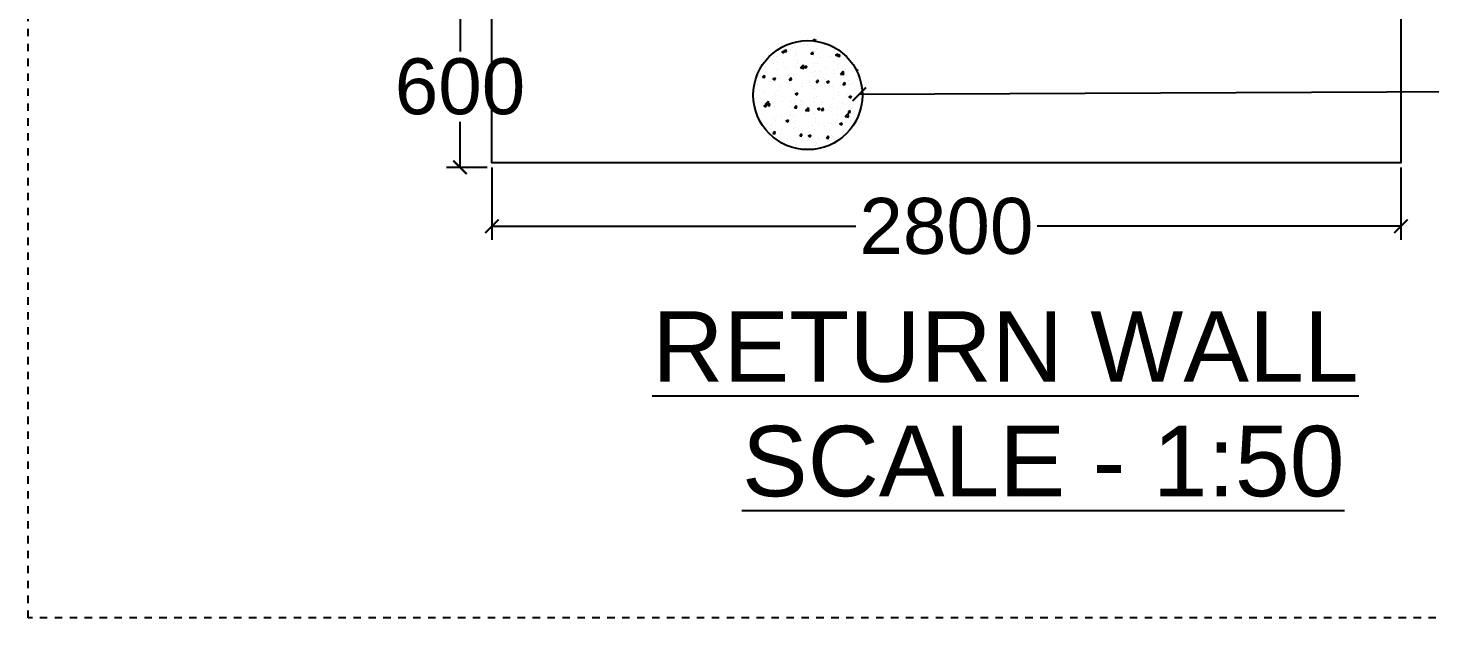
# Model space of a CAD drawing. Header units: inches. Extents: x 334 to 11487, y 360 to 10656.
# Drawn here: x 479.72 to 498.5, y 359.84 to 367.75 of the extents above; entities that cross this region are included whole.
import ezdxf

# ---------------------------------------------------------------- set-up
doc = ezdxf.new("R2010")
doc.units = ezdxf.units.IN
doc.header["$MEASUREMENT"] = 0
doc.linetypes.add('DASHDOT', pattern=[1, 0.5, -0.25, 0, -0.25])
doc.layers.add('DIMENSION', color=255, linetype='Continuous')
doc.layers.add('DRAWING', color=2, linetype='Continuous')
doc.styles.get("Standard").update_dxf_attribs({"font": 'arial.ttf'})
doc.dimstyles.new('dig', dxfattribs={"dimtxt": 0.1875, "dimasz": 0.18, "dimexe": 0.18, "dimexo": 0.0625, "dimgap": 0.09, "dimtad": 0, "dimtih": 1, "dimtoh": 1, "dimdec": 4, "dimzin": 0, "dimdsep": 46, "dimtxsty": 'Standard', "dimblk": 'ARCHTICK', "dimcen": 0.09, "dimadec": 0, "dimazin": 0, "dimtfac": 1, "dimtdec": 4, "dimtofl": 0, "dimtmove": 0, "dimatfit": 3, "dimldrblk": 'ARCHTICK', "dimfxl": 1, "dimtolj": 1, "dimtzin": 0, "dimarcsym": 0})

# ---------------------------------------------------------------- blocks, each defined once
blk = doc.blocks.new('_ArchTick')
at = {"color": 0, "linetype": 'ByBlock', "const_width": 0.15}
blk.add_lwpolyline([(-0.5, -0.5), (0.5, 0.5)], dxfattribs=at)
blk = doc.blocks.new('*D13')
at = {"layer": 'Defpoints', "color": 0, "ltscale": 0.02, "transparency": 16777216}
for p in [(485.934, 365.944), (498.11, 365.944), (498.11, 365.092)]:
    blk.add_point(p, dxfattribs=at)
at = {"layer": 'DIMENSION', "color": 0, "lineweight": -2, "ltscale": 0.02, "transparency": 16777216}
for p, q in [((485.934, 365.882), (485.934, 364.912)), ((498.11, 365.882), (498.11, 364.912)), ((485.934, 365.092), (490.807, 365.092)), ((498.11, 365.092), (493.237, 365.092))]:
    blk.add_line(p, q, dxfattribs=at)
at = {"layer": 'DIMENSION', "color": 0, "lineweight": -2, "ltscale": 0.02, "transparency": 16777216, "xscale": 0.18, "yscale": 0.18, "zscale": 0.18, "rotation": 180}
blk.add_blockref('_ArchTick', (485.934, 365.092), dxfattribs=at)
at = {"layer": 'DIMENSION', "color": 0, "lineweight": -2, "ltscale": 0.02, "transparency": 16777216, "xscale": 0.18, "yscale": 0.18, "zscale": 0.18}
blk.add_blockref('_ArchTick', (498.11, 365.092), dxfattribs=at)
at = {"layer": 'DIMENSION', "color": 0, "ltscale": 0.02, "transparency": 16777216, "insert": (492.022, 365.092), "char_height": 0.75, "attachment_point": 5}
blk.add_mtext('\\A1;2800', dxfattribs=at)
blk = doc.blocks.new('*D71')
at = {"layer": 'Defpoints', "color": 0, "ltscale": 0.02, "transparency": 16777216}
for p in [(485.934, 368.047), (485.507, 365.882), (485.934, 365.882)]:
    blk.add_point(p, dxfattribs=at)
at = {"layer": 'DIMENSION', "color": 0, "lineweight": -2, "ltscale": 0.02, "transparency": 16777216}
for p, q in [((485.871, 368.047), (485.327, 368.047)), ((485.507, 368.047), (485.507, 367.437)), ((485.507, 365.882), (485.507, 366.492)), ((485.871, 365.882), (485.327, 365.882))]:
    blk.add_line(p, q, dxfattribs=at)
at = {"layer": 'DIMENSION', "color": 0, "lineweight": -2, "ltscale": 0.02, "transparency": 16777216, "xscale": 0.18, "yscale": 0.18, "zscale": 0.18}
for p, rotation in [((485.507, 368.047), 90), ((485.507, 365.882), 270)]:
    blk.add_blockref('_ArchTick', p, dxfattribs=dict(at, rotation=rotation))
at = {"layer": 'DIMENSION', "color": 0, "ltscale": 0.02, "transparency": 16777216, "insert": (485.507, 366.964), "char_height": 0.75, "attachment_point": 5}
blk.add_mtext('\\A1;600', dxfattribs=at)

msp = doc.modelspace()

# ---------------------------------------------------------------- linework, layer by layer
at = {"layer": 'DIMENSION', "ltscale": 0.02}
for p, q in [((489.96629, 367.48512), (489.96629, 367.48512)), ((490.01616, 367.56733), (490.01616, 367.56733)), ((490.12369, 367.5363), (490.12369, 367.5363)), ((490.15565, 367.51005), (490.15565, 367.51005)), ((490.23826, 367.59387), (490.25796, 367.60144)), ((490.23826, 367.59387), (490.26313, 367.5771)), ((490.26333, 367.57683), (490.27107, 367.59991)), ((490.39061, 367.52503), (490.39061, 367.52503)), ((489.70437, 367.3703), (489.70437, 367.3703)), ((489.75038, 367.36339), (489.75038, 367.36339)), ((489.81815, 367.43261), (489.85316, 367.44605)), ((489.81815, 367.43261), (489.84302, 367.41583)), ((489.84112, 367.46864), (489.84112, 367.46864)), ((489.84322, 367.41557), (489.85336, 367.44578)), ((489.84854, 367.43386), (489.87265, 367.46258)), ((489.84854, 367.43386), (489.87843, 367.43124)), ((489.87863, 367.43097), (489.87285, 367.46232)), ((489.99596, 367.42035), (489.99596, 367.42035)), ((490.01008, 367.40088), (490.01008, 367.40088)), ((490.02412, 367.31285), (490.02412, 367.31285)), ((490.20717, 367.40248), (490.23128, 367.43121)), ((490.20717, 367.40248), (490.23706, 367.39987)), ((490.23726, 367.3996), (490.23148, 367.43094)), ((490.26679, 367.43608), (490.26679, 367.43608)), ((490.28755, 367.47041), (490.28755, 367.47041)), ((490.33989, 367.35442), (490.33989, 367.35442)), ((490.46506, 367.3709), (490.46506, 367.3709)), ((490.51327, 367.30165), (490.51327, 367.30165)), ((490.51935, 367.46809), (490.51935, 367.46809)), ((490.53671, 367.39256), (490.57172, 367.406)), ((490.53671, 367.39256), (490.56158, 367.37579)), ((490.56178, 367.37552), (490.57192, 367.40574)), ((490.5658, 367.3711), (490.58991, 367.39983)), ((490.5658, 367.3711), (490.59569, 367.36849)), ((490.59589, 367.36822), (490.59011, 367.39956)), ((490.65443, 367.39583), (490.65443, 367.39583)), ((489.55929, 367.08914), (489.58339, 367.11786)), ((489.57896, 367.29022), (489.57891, 367.29067)), ((489.58937, 367.08625), (489.58359, 367.1176)), ((489.59793, 367.2362), (489.59793, 367.2362)), ((489.70958, 367.27144), (489.70958, 367.27144)), ((489.7443, 367.19694), (489.7443, 367.19694)), ((489.75942, 367.29208), (489.75942, 367.29208)), ((489.83475, 367.28792), (489.83475, 367.28792)), ((489.86484, 367.22492), (489.86484, 367.22492)), ((489.89258, 367.11564), (489.89258, 367.11564)), ((489.97532, 367.12202), (489.97532, 367.12202)), ((490.004, 367.23443), (490.004, 367.23443)), ((490.02633, 367.28081), (490.02633, 367.28081)), ((490.06791, 367.21461), (490.10685, 367.2552)), ((490.06791, 367.21461), (490.11238, 367.20772)), ((490.11258, 367.20746), (490.10705, 367.25495)), ((490.1166, 367.2313), (490.15161, 367.24474)), ((490.1166, 367.2313), (490.14147, 367.21452)), ((490.13175, 367.21364), (490.13175, 367.21364)), ((490.14167, 367.21426), (490.15181, 367.24447)), ((490.20836, 367.15722), (490.20836, 367.15722)), ((490.26072, 367.26964), (490.26072, 367.26964)), ((490.26691, 367.17208), (490.26691, 367.17208)), ((490.29324, 367.26953), (490.29324, 367.26953)), ((490.33353, 367.17369), (490.33353, 367.17369)), ((490.39866, 367.20237), (490.39866, 367.20237)), ((490.50719, 367.1352), (490.50719, 367.1352)), ((490.5229, 367.19862), (490.5229, 367.19862)), ((490.5585, 367.22213), (490.5585, 367.22213)), ((490.56015, 367.25825), (490.56015, 367.25825)), ((490.60153, 367.13185), (490.64047, 367.17244)), ((490.60153, 367.13185), (490.646, 367.12496)), ((490.6462, 367.1247), (490.64067, 367.17219)), ((490.66557, 367.19109), (490.66557, 367.19109)), ((490.67831, 367.11234), (490.67831, 367.11234)), ((490.76688, 367.17269), (490.76688, 367.17269)), ((490.83517, 367.19125), (490.83822, 367.19243)), ((490.83517, 367.19125), (490.8405, 367.18765)), ((489.48567, 366.99849), (489.48567, 366.99849)), ((489.55929, 367.08914), (489.58917, 367.08652)), ((489.57805, 367.07423), (489.57805, 367.07423)), ((489.65994, 367.03793), (489.65994, 367.03793)), ((489.68372, 367.07197), (489.68372, 367.07197)), ((489.69649, 367.07003), (489.7315, 367.08347)), ((489.69649, 367.07003), (489.72136, 367.05326)), ((489.70322, 367.09071), (489.70322, 367.09071)), ((489.72156, 367.05299), (489.7317, 367.08321)), ((489.73822, 367.0305), (489.73822, 367.0305)), ((489.80353, 366.96219), (489.80353, 366.96219)), ((489.91792, 367.05776), (489.94202, 367.08649)), ((489.91792, 367.05776), (489.9478, 367.05515)), ((489.92685, 367.02665), (489.92685, 367.02665)), ((489.948, 367.05488), (489.94222, 367.08622)), ((489.99792, 367.06799), (489.99792, 367.06799)), ((490.07682, 366.96001), (490.07682, 366.96001)), ((490.09513, 367.01224), (490.09513, 367.01224)), ((490.19376, 367.01537), (490.19376, 367.01537)), ((490.20199, 366.97649), (490.20199, 366.97649)), ((490.24856, 366.93674), (490.24856, 366.93674)), ((490.25464, 367.10319), (490.25464, 367.10319)), ((490.27655, 367.02638), (490.30065, 367.05511)), ((490.27655, 367.02638), (490.30643, 367.02377)), ((490.30663, 367.0235), (490.30085, 367.05484)), ((490.38672, 367.06229), (490.38672, 367.06229)), ((490.39136, 367.00142), (490.39136, 367.00142)), ((490.41506, 367.02999), (490.45006, 367.04343)), ((490.41506, 367.02999), (490.43993, 367.01321)), ((490.44013, 367.01295), (490.45026, 367.04316)), ((490.46067, 367.0041), (490.46067, 367.0041)), ((490.50111, 366.96875), (490.50111, 366.96875)), ((490.63518, 366.99501), (490.65928, 367.02373)), ((490.63518, 366.99501), (490.66506, 366.99239)), ((490.66526, 366.99213), (490.65948, 367.02347)), ((490.70714, 367.04299), (490.70714, 367.04299)), ((490.72758, 366.99282), (490.72758, 366.99282)), ((490.7608, 367.00624), (490.7608, 367.00624)), ((490.83231, 367.05947), (490.83231, 367.05947)), ((490.86927, 366.93737), (490.86927, 366.93737)), ((489.47959, 366.83204), (489.47959, 366.83204)), ((489.51194, 366.91213), (489.51194, 366.91213)), ((489.56257, 366.78243), (489.56257, 366.78243)), ((489.57168, 366.89351), (489.57168, 366.89351)), ((489.60058, 366.72755), (489.63952, 366.76814)), ((489.62866, 366.71304), (489.65277, 366.74177)), ((489.64525, 366.72041), (489.63972, 366.76789)), ((489.65875, 366.71016), (489.65297, 366.7415)), ((489.70289, 366.73716), (489.70289, 366.73716)), ((489.73214, 366.86405), (489.73214, 366.86405)), ((489.76105, 366.91844), (489.76105, 366.91844)), ((489.82948, 366.77115), (489.82948, 366.77115)), ((489.94529, 366.7628), (489.94529, 366.7628)), ((489.98576, 366.73509), (489.98576, 366.73509)), ((489.99184, 366.90154), (489.99184, 366.90154)), ((489.99449, 366.78721), (489.99449, 366.78721)), ((489.99494, 366.86872), (490.02995, 366.88216)), ((489.99494, 366.86872), (490.01982, 366.85195)), ((490.02001, 366.85168), (490.03015, 366.8819)), ((490.07046, 366.77928), (490.07046, 366.77928)), ((490.09639, 366.75988), (490.09639, 366.75988)), ((490.24248, 366.7703), (490.24248, 366.7703)), ((490.25983, 366.80421), (490.25983, 366.80421)), ((490.28608, 366.83726), (490.28608, 366.83726)), ((490.36331, 366.7486), (490.36331, 366.7486)), ((490.49503, 366.80231), (490.49503, 366.80231)), ((490.5756, 366.84579), (490.5756, 366.84579)), ((490.57767, 366.88731), (490.57767, 366.88731)), ((490.63022, 366.73732), (490.63022, 366.73732)), ((490.70077, 366.86226), (490.70077, 366.86226)), ((490.71351, 366.82868), (490.74852, 366.84212)), ((490.71351, 366.82868), (490.73838, 366.8119)), ((490.73858, 366.81164), (490.74872, 366.84185)), ((490.75472, 366.83979), (490.75472, 366.83979)), ((490.89014, 366.8872), (490.89014, 366.8872)), ((489.57483, 366.70746), (489.60984, 366.7209)), ((489.57483, 366.70746), (489.5997, 366.69068)), ((489.5999, 366.69042), (489.61004, 366.72063)), ((489.60058, 366.72755), (489.64505, 366.72066)), ((489.62866, 366.71304), (489.65855, 366.71043)), ((489.62951, 366.72123), (489.62951, 366.72123)), ((489.668, 366.71527), (489.668, 366.71527)), ((489.72606, 366.6976), (489.72606, 366.6976)), ((489.81376, 366.5656), (489.81376, 366.5656)), ((489.93491, 366.70399), (489.93491, 366.70399)), ((489.93892, 366.58208), (489.93892, 366.58208)), ((489.97968, 366.56864), (489.97968, 366.56864)), ((489.98729, 366.68166), (490.0114, 366.71039)), ((489.98729, 366.68166), (490.01718, 366.67905)), ((490.01738, 366.67878), (490.0116, 366.71012)), ((490.12829, 366.60701), (490.12829, 366.60701)), ((490.1342, 366.64479), (490.17314, 366.68538)), ((490.1342, 366.64479), (490.17867, 366.6379)), ((490.17887, 366.63765), (490.17334, 366.68513)), ((490.20182, 366.69271), (490.20182, 366.69271)), ((490.2364, 366.60385), (490.2364, 366.60385)), ((490.2934, 366.66741), (490.32841, 366.68085)), ((490.2934, 366.66741), (490.31827, 366.65064)), ((490.31847, 366.65037), (490.32861, 366.68059)), ((490.34592, 366.65029), (490.37003, 366.67901)), ((490.34592, 366.65029), (490.37581, 366.64767)), ((490.37601, 366.64741), (490.37023, 366.67875)), ((490.44407, 366.64858), (490.44407, 366.64858)), ((490.46873, 366.68144), (490.46873, 366.68144)), ((490.48895, 366.63586), (490.48895, 366.63586)), ((490.55703, 366.58898), (490.55703, 366.58898)), ((490.56924, 366.66506), (490.56924, 366.66506)), ((490.66782, 366.56204), (490.70676, 366.60262)), ((490.66782, 366.56204), (490.71229, 366.55514)), ((490.70455, 366.61891), (490.72866, 366.64764)), ((490.70455, 366.61891), (490.73444, 366.6163)), ((490.71249, 366.55489), (490.70696, 366.60237)), ((490.73464, 366.61603), (490.72886, 366.64737)), ((490.73564, 366.67016), (490.73564, 366.67016)), ((490.74864, 366.67335), (490.74864, 366.67335)), ((490.7586, 366.68999), (490.7586, 366.68999)), ((490.84862, 366.63903), (490.84862, 366.63903)), ((489.68222, 366.36839), (489.68222, 366.36839)), ((489.68225, 366.43882), (489.68225, 366.43882)), ((489.69804, 366.33694), (489.72214, 366.36567)), ((489.7139, 366.36471), (489.7139, 366.36471)), ((489.71998, 366.53116), (489.71998, 366.53116)), ((489.72812, 366.33406), (489.72234, 366.3654)), ((489.73001, 366.517), (489.73001, 366.517)), ((489.80739, 366.38487), (489.80739, 366.38487)), ((489.87329, 366.50615), (489.9083, 366.51959)), ((489.87329, 366.50615), (489.89816, 366.48937)), ((489.89836, 366.48911), (489.90849, 366.51932)), ((489.9736, 366.4022), (489.9736, 366.4022)), ((489.97384, 366.48888), (489.97384, 366.48888)), ((489.99676, 366.4098), (489.99676, 366.4098)), ((489.99692, 366.50572), (489.99692, 366.50572)), ((490.09365, 366.37909), (490.09365, 366.37909)), ((490.23032, 366.4374), (490.23032, 366.4374)), ((490.26383, 366.49445), (490.26383, 366.49445)), ((490.26544, 366.53893), (490.26544, 366.53893)), ((490.31253, 366.45137), (490.31253, 366.45137)), ((490.38524, 366.42915), (490.38524, 366.42915)), ((490.4377, 366.46785), (490.4377, 366.46785)), ((490.48287, 366.46941), (490.48287, 366.46941)), ((490.53074, 366.48317), (490.53074, 366.48317)), ((490.59185, 366.4661), (490.62686, 366.47954)), ((490.59185, 366.4661), (490.61672, 366.44933)), ((490.61692, 366.44906), (490.62706, 366.47928)), ((490.62707, 366.49278), (490.62707, 366.49278)), ((490.67684, 366.4792), (490.67684, 366.4792)), ((490.74256, 366.5069), (490.74256, 366.5069)), ((489.69804, 366.33694), (489.72793, 366.33433)), ((489.80206, 366.32904), (489.80206, 366.32904)), ((489.89955, 366.25023), (489.89955, 366.25023)), ((489.96752, 366.23575), (489.96752, 366.23575)), ((490.00498, 366.18306), (490.00498, 366.18306)), ((490.05667, 366.30557), (490.08077, 366.33429)), ((490.05667, 366.30557), (490.08656, 366.30295)), ((490.08675, 366.30269), (490.08097, 366.33403)), ((490.16646, 366.23895), (490.16646, 366.23895)), ((490.17174, 366.30484), (490.20675, 366.31828)), ((490.17174, 366.30484), (490.19661, 366.28806)), ((490.181, 366.25417), (490.181, 366.25417)), ((490.19681, 366.2878), (490.20695, 366.31801)), ((490.22424, 366.27096), (490.22424, 366.27096)), ((490.27189, 366.17179), (490.27189, 366.17179)), ((490.28461, 366.20412), (490.28461, 366.20412)), ((490.30617, 366.27065), (490.30617, 366.27065)), ((490.4153, 366.27419), (490.4394, 366.30292)), ((490.4153, 366.27419), (490.44519, 366.27158)), ((490.43337, 366.22767), (490.43337, 366.22767)), ((490.44538, 366.27131), (490.4396, 366.30265)), ((490.47679, 366.30297), (490.47679, 366.30297)), ((490.49553, 366.29558), (490.49553, 366.29558))]:
    msp.add_line(p, q, dxfattribs=at)
msp.add_lwpolyline([(485.93356, 368.04717), (498.11012, 368.04717), (498.11012, 365.94429), (485.93356, 365.94429)], close=True, dxfattribs=at)
msp.add_circle((490.16618, 366.85082), 0.73097, dxfattribs=at)
at = {"layer": 'DRAWING', "linetype": 'DASHDOT', "ltscale": 0.02}
msp.add_lwpolyline([(479.72103, 433.75689), (589.77913, 433.75689), (589.77913, 359.84006), (479.72103, 359.84006)], close=True, dxfattribs=at)

# ---------------------------------------------------------------- texts
at = {"layer": 'DIMENSION', "ltscale": 0.02}
for s, p in [('%%URETURN WALL', (488.08299, 363.00772)), ('%%USCALE - 1:50', (489.28348, 361.47172))]:
    msp.add_text(s, height=0.945, dxfattribs=at).set_placement(p)

# ---------------------------------------------------------------- dimensions: what is measured, and where the dimension line sits
dim = msp.add_linear_dim(base=(485.50673, 365.88179), p1=(485.93356, 368.04717), p2=(485.93356, 365.88179), angle=90, text='600', dimstyle='dig', override={"dimtxt": 0.75}, dxfattribs=at)
dim.commit()
dim.dimension.update_dxf_attribs({"geometry": '*D71', "text_midpoint": (485.50673, 366.96448)})
dim = msp.add_linear_dim(base=(498.11012, 365.09162), p1=(485.93356, 365.94429), p2=(498.11012, 365.94429), text='2800', dimstyle='dig', override={"dimtxt": 0.75}, dxfattribs=at)
dim.commit()
dim.dimension.update_dxf_attribs({"geometry": '*D13', "text_midpoint": (492.02184, 365.09162)})

# ---------------------------------------------------------------- leaders
msp.add_leader([(490.8541, 366.86215), (499.11176, 366.89997)], dimstyle='dig', override={"dimtxt": 0.75}, dxfattribs=at)

doc.saveas('drawing.dxf')
